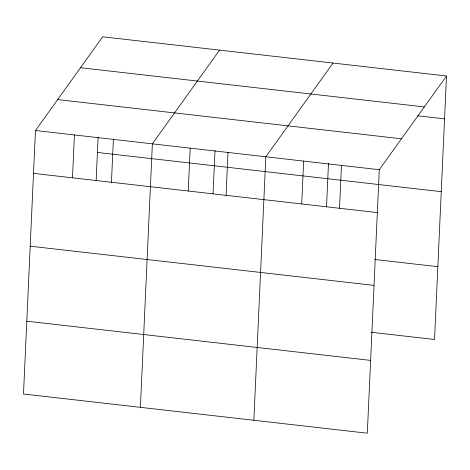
<?xml version="1.0" encoding="UTF-8"?>
<svg xmlns="http://www.w3.org/2000/svg" width="470" height="470" viewBox="0 0 470 470"><rect width="100%" height="100%" fill="white"/><g stroke="black" fill="none" stroke-linecap="round" stroke-linejoin="round"><path stroke-width="0.7" d="M35.467 130.513L23.5 394.007L367.317 433.211L379.284 169.717L446.5 75.993L102.683 36.789L35.467 130.513L379.284 169.717M72.486 177.819L74.43 134.955M96.15 180.592L98.124 137.169M111.449 182.26L113.399 139.402M140.401 407.337L152.362 143.844L219.578 50.12M188.235 191.02L190.186 148.156M213.051 193.922L215.019 150.5M226.058 195.332L228.003 152.468M253.859 420.274L265.826 156.78L333.042 63.056M301.699 203.957L303.644 161.093M326.509 206.859L328.483 163.437M339.516 208.269L341.461 165.405M446.5 75.993L434.533 339.487L371.259 332.272M80.499 67.721L424.316 106.925M417.642 115.79L444.555 118.857M57.646 99.587L401.462 138.791M97.431 152.462L441.248 191.666M33.517 173.377L377.339 212.581M374.566 259.464L437.84 266.678M30.215 246.186L374.032 285.39M26.808 321.198L370.624 360.402"/></g></svg>
